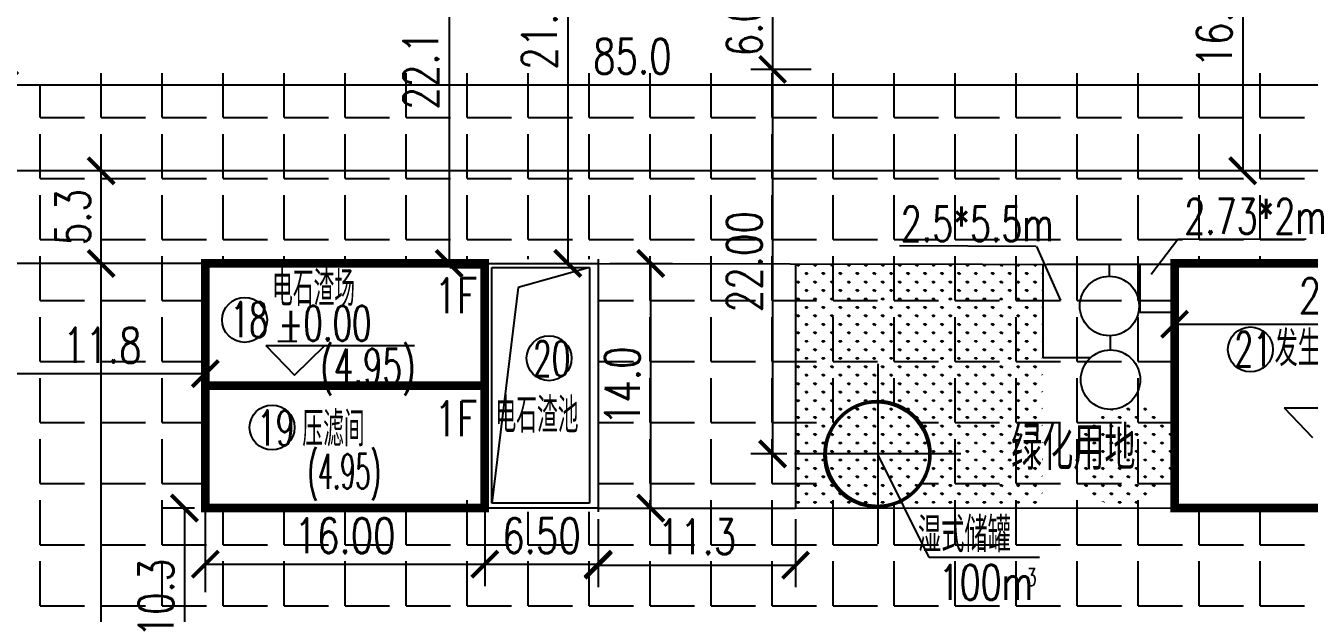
# Model space of a CAD drawing. Header units: millimetres. Extents: x 397874 to 6871063, y -8 to 5775840.
# Drawn here: x 429080.6 to 429154.1, y 2812785 to 2812818.6 of the extents above; entities that cross this region are included whole.
import ezdxf

# ---------------------------------------------------------------- set-up
doc = ezdxf.new("R2010")
doc.units = ezdxf.units.MM
doc.header["$LTSCALE"] = 1000
doc.linetypes.add('CENTER2', pattern=[28.575, 19.05, -3.175, 3.175, -3.175])
doc.linetypes.add('CONTINOUS', pattern=[0])
doc.layers.add('_TCH_MASK', color=7, linetype='Continuous')
doc.layers.add('GRASST', color=62, linetype='Continuous')
doc.styles.add('dxfs', font='txt.shx', dxfattribs={"width": 0.7, "bigfont": 'dxfs.shx'})
doc.styles.add('HZTXT', font='txt.shx', dxfattribs={"width": 0.75, "bigfont": 'hzdx.shx'})
doc.dimstyles.new('ISO-25', dxfattribs={"dimtxt": 2, "dimasz": 0.75, "dimexe": 1.25, "dimexo": 0.625, "dimtad": 1, "dimdec": 1, "dimdsep": 46, "dimtxsty": 'HZTXT', "dimblk": 'ARCHTICK', "dimcen": 2.5, "dimadec": 0, "dimazin": 0, "dimtfac": 1, "dimtdec": 1, "dimtmove": 0, "dimatfit": 3, "dimldrblk": 'ARCHTICK', "dimfxl": 1, "dimarcsym": 0})

# ---------------------------------------------------------------- blocks, each defined once
blk = doc.blocks.new('_ArchTick')
at = {"color": 0, "linetype": 'ByBlock', "const_width": 0.15}
blk.add_lwpolyline([(-0.5, -0.5), (0.5, 0.5)], dxfattribs=at)
blk = doc.blocks.new('*D679')
at = {"color": 0, "linetype": 'CONTINOUS', "lineweight": -2, "transparency": 16777216}
for p, q in [((429125.56, 2812822.102), (429122.105, 2812822.102)), ((429123.355, 2812822.102), (429123.355, 2812816.102)), ((429125.56, 2812816.102), (429122.105, 2812816.102))]:
    blk.add_line(p, q, dxfattribs=at)
at = {"layer": 'Defpoints', "color": 0, "linetype": 'CONTINOUS', "transparency": 16777216}
for p in [(429126.185, 2812822.102), (429123.355, 2812816.102), (429126.185, 2812816.102)]:
    blk.add_point(p, dxfattribs=at)
at = {"color": 0, "linetype": 'CONTINOUS', "lineweight": -2, "transparency": 16777216, "xscale": 1.5, "yscale": 1.5, "zscale": 1.5}
for p, rotation in [((429123.355, 2812822.102), 90), ((429123.355, 2812816.102), 270)]:
    blk.add_blockref('_ArchTick', p, dxfattribs=dict(at, rotation=rotation))
at = {"color": 0, "linetype": 'CONTINOUS', "transparency": 16777216, "insert": (429121.73, 2812819.102), "char_height": 2, "attachment_point": 5, "rotation": 90, "style": 'HZTXT'}
blk.add_mtext('6.00', dxfattribs=at)
blk = doc.blocks.new('_None')
blk = doc.blocks.new('*D702')
at = {"color": 0, "linetype": 'CONTINOUS', "lineweight": -2, "transparency": 16777216}
for p, q in [((429146.373, 2812804.31), (429146.373, 2812800.277)), ((429166.373, 2812804.397), (429166.373, 2812800.277)), ((429146.373, 2812801.527), (429166.373, 2812801.527))]:
    blk.add_line(p, q, dxfattribs=at)
at = {"layer": 'Defpoints', "color": 0, "linetype": 'CONTINOUS', "transparency": 16777216}
for p in [(429146.373, 2812804.935), (429166.373, 2812805.022), (429166.373, 2812801.527)]:
    blk.add_point(p, dxfattribs=at)
at = {"color": 0, "linetype": 'CONTINOUS', "lineweight": -2, "transparency": 16777216, "xscale": 1.5, "yscale": 1.5, "zscale": 1.5, "rotation": 180}
blk.add_blockref('_ArchTick', (429146.373, 2812801.527), dxfattribs=at)
at = {"color": 0, "linetype": 'CONTINOUS', "lineweight": -2, "transparency": 16777216, "xscale": 1.5, "yscale": 1.5, "zscale": 1.5}
blk.add_blockref('_ArchTick', (429166.373, 2812801.527), dxfattribs=at)
at = {"color": 0, "linetype": 'CONTINOUS', "transparency": 16777216, "insert": (429156.373, 2812803.152), "char_height": 2, "attachment_point": 5, "style": 'HZTXT'}
blk.add_mtext('20.00', dxfattribs=at)
blk = doc.blocks.new('*D688')
at = {"color": 0, "linetype": 'CONTINOUS', "lineweight": -2, "transparency": 16777216}
for p, q in [((429124.737, 2812816.102), (429122.105, 2812816.102)), ((429123.355, 2812816.102), (429123.355, 2812794.102)), ((429124.176, 2812794.102), (429122.105, 2812794.102))]:
    blk.add_line(p, q, dxfattribs=at)
at = {"layer": 'Defpoints', "color": 0, "linetype": 'CONTINOUS', "transparency": 16777216}
for p in [(429125.362, 2812816.102), (429123.355, 2812794.102), (429124.801, 2812794.102)]:
    blk.add_point(p, dxfattribs=at)
at = {"color": 0, "linetype": 'CONTINOUS', "lineweight": -2, "transparency": 16777216, "xscale": 1.5, "yscale": 1.5, "zscale": 1.5}
for p, rotation in [((429123.355, 2812816.102), 90), ((429123.355, 2812794.102), 270)]:
    blk.add_blockref('_ArchTick', p, dxfattribs=dict(at, rotation=rotation))
at = {"color": 0, "linetype": 'CONTINOUS', "transparency": 16777216, "insert": (429121.73, 2812805.102), "char_height": 2, "attachment_point": 5, "rotation": 90, "style": 'HZTXT'}
blk.add_mtext('22.00', dxfattribs=at)
blk = doc.blocks.new('*D693')
at = {"color": 0, "linetype": 'CONTINOUS', "lineweight": -2, "transparency": 16777216}
for p, q in [((429090.874, 2812789.317), (429090.874, 2812786.544)), ((429106.874, 2812789.317), (429106.874, 2812786.544)), ((429090.874, 2812787.794), (429106.874, 2812787.794))]:
    blk.add_line(p, q, dxfattribs=at)
at = {"layer": 'Defpoints', "color": 0, "linetype": 'CONTINOUS', "transparency": 16777216}
for p in [(429090.874, 2812789.942), (429106.874, 2812789.942), (429106.874, 2812787.794)]:
    blk.add_point(p, dxfattribs=at)
at = {"color": 0, "linetype": 'CONTINOUS', "lineweight": -2, "transparency": 16777216, "xscale": 1.5, "yscale": 1.5, "zscale": 1.5, "rotation": 180}
blk.add_blockref('_ArchTick', (429090.874, 2812787.794), dxfattribs=at)
at = {"color": 0, "linetype": 'CONTINOUS', "lineweight": -2, "transparency": 16777216, "xscale": 1.5, "yscale": 1.5, "zscale": 1.5}
blk.add_blockref('_ArchTick', (429106.874, 2812787.794), dxfattribs=at)
at = {"color": 0, "linetype": 'CONTINOUS', "transparency": 16777216, "insert": (429098.874, 2812789.419), "char_height": 2, "attachment_point": 5, "style": 'HZTXT'}
blk.add_mtext('16.00', dxfattribs=at)
blk = doc.blocks.new('*D694')
at = {"color": 0, "linetype": 'CONTINOUS', "lineweight": -2, "transparency": 16777216}
for p, q in [((429106.874, 2812789.942), (429106.874, 2812786.544)), ((429113.373, 2812790.053), (429113.373, 2812786.544)), ((429106.874, 2812787.794), (429113.373, 2812787.794))]:
    blk.add_line(p, q, dxfattribs=at)
at = {"layer": 'Defpoints', "color": 0, "linetype": 'CONTINOUS', "transparency": 16777216}
for p in [(429106.874, 2812790.567), (429113.373, 2812790.678), (429113.373, 2812787.794)]:
    blk.add_point(p, dxfattribs=at)
at = {"color": 0, "linetype": 'CONTINOUS', "lineweight": -2, "transparency": 16777216, "xscale": 1.5, "yscale": 1.5, "zscale": 1.5, "rotation": 180}
blk.add_blockref('_ArchTick', (429106.874, 2812787.794), dxfattribs=at)
at = {"color": 0, "linetype": 'CONTINOUS', "lineweight": -2, "transparency": 16777216, "xscale": 1.5, "yscale": 1.5, "zscale": 1.5}
blk.add_blockref('_ArchTick', (429113.373, 2812787.794), dxfattribs=at)
at = {"color": 0, "linetype": 'CONTINOUS', "transparency": 16777216, "insert": (429110.123, 2812789.419), "char_height": 2, "attachment_point": 5, "style": 'HZTXT'}
blk.add_mtext('6.50', dxfattribs=at)
blk = doc.blocks.new('*D825')
at = {"color": 0, "linetype": 'CONTINOUS', "lineweight": -2, "transparency": 16777216}
for p, q in [((429090.249, 2812810.302), (429083.664, 2812810.302)), ((429084.914, 2812805.002), (429084.914, 2812810.302)), ((429090.249, 2812805.002), (429083.664, 2812805.002))]:
    blk.add_line(p, q, dxfattribs=at)
at = {"layer": 'Defpoints', "color": 0, "linetype": 'CONTINOUS', "transparency": 16777216}
for p in [(429084.914, 2812810.302), (429090.874, 2812810.302), (429090.874, 2812805.002)]:
    blk.add_point(p, dxfattribs=at)
at = {"color": 0, "linetype": 'CONTINOUS', "lineweight": -2, "transparency": 16777216, "xscale": 1.5, "yscale": 1.5, "zscale": 1.5}
for p, rotation in [((429084.914, 2812810.302), 90), ((429084.914, 2812805.002), 270)]:
    blk.add_blockref('_ArchTick', p, dxfattribs=dict(at, rotation=rotation))
at = {"color": 0, "linetype": 'CONTINOUS', "transparency": 16777216, "insert": (429083.289, 2812807.652), "char_height": 2, "attachment_point": 5, "rotation": 90, "style": 'HZTXT'}
blk.add_mtext('5.3', dxfattribs=at)
blk = doc.blocks.new('*D828')
at = {"color": 0, "linetype": 'CONTINOUS', "lineweight": -2, "transparency": 16777216}
for p, q in [((429114.027, 2812805.002), (429117.625, 2812805.002)), ((429116.375, 2812791.002), (429116.375, 2812805.002)), ((429113.998, 2812791.002), (429117.625, 2812791.002))]:
    blk.add_line(p, q, dxfattribs=at)
at = {"layer": 'Defpoints', "color": 0, "linetype": 'CONTINOUS', "transparency": 16777216}
for p in [(429113.402, 2812805.002), (429116.375, 2812805.002), (429113.373, 2812791.002)]:
    blk.add_point(p, dxfattribs=at)
at = {"color": 0, "linetype": 'CONTINOUS', "lineweight": -2, "transparency": 16777216, "xscale": 1.5, "yscale": 1.5, "zscale": 1.5}
for p, rotation in [((429116.375, 2812805.002), 90), ((429116.375, 2812791.002), 270)]:
    blk.add_blockref('_ArchTick', p, dxfattribs=dict(at, rotation=rotation))
at = {"color": 0, "linetype": 'CONTINOUS', "transparency": 16777216, "insert": (429114.75, 2812798.002), "char_height": 2, "attachment_point": 5, "rotation": 90, "style": 'HZTXT'}
blk.add_mtext('14.0', dxfattribs=at)
blk = doc.blocks.new('*D833')
at = {"color": 0, "linetype": 'CONTINOUS', "lineweight": -2, "transparency": 16777216}
for p, q in [((429113.373, 2812790.377), (429113.373, 2812786.487)), ((429124.673, 2812790.377), (429124.673, 2812786.487)), ((429113.373, 2812787.737), (429124.673, 2812787.737))]:
    blk.add_line(p, q, dxfattribs=at)
at = {"layer": 'Defpoints', "color": 0, "linetype": 'CONTINOUS', "transparency": 16777216}
for p in [(429113.373, 2812791.002), (429124.673, 2812791.002), (429124.673, 2812787.737)]:
    blk.add_point(p, dxfattribs=at)
at = {"color": 0, "linetype": 'CONTINOUS', "lineweight": -2, "transparency": 16777216, "xscale": 1.5, "yscale": 1.5, "zscale": 1.5, "rotation": 180}
blk.add_blockref('_ArchTick', (429113.373, 2812787.737), dxfattribs=at)
at = {"color": 0, "linetype": 'CONTINOUS', "lineweight": -2, "transparency": 16777216, "xscale": 1.5, "yscale": 1.5, "zscale": 1.5}
blk.add_blockref('_ArchTick', (429124.673, 2812787.737), dxfattribs=at)
at = {"color": 0, "linetype": 'CONTINOUS', "transparency": 16777216, "insert": (429119.023, 2812789.362), "char_height": 2, "attachment_point": 5, "style": 'HZTXT'}
blk.add_mtext('11.3', dxfattribs=at)
blk = doc.blocks.new('*D896')
at = {"color": 0, "linetype": 'CONTINOUS', "lineweight": -2, "transparency": 16777216}
for p, q in [((429079.072, 2812799.889), (429079.072, 2812797.447)), ((429090.874, 2812799.253), (429090.874, 2812797.447)), ((429079.072, 2812798.697), (429090.874, 2812798.697))]:
    blk.add_line(p, q, dxfattribs=at)
at = {"layer": 'Defpoints', "color": 0, "linetype": 'CONTINOUS', "transparency": 16777216}
for p in [(429079.072, 2812800.514), (429090.874, 2812799.878), (429090.874, 2812798.697)]:
    blk.add_point(p, dxfattribs=at)
at = {"color": 0, "linetype": 'CONTINOUS', "lineweight": -2, "transparency": 16777216, "xscale": 1.5, "yscale": 1.5, "zscale": 1.5, "rotation": 180}
blk.add_blockref('_ArchTick', (429079.072, 2812798.697), dxfattribs=at)
at = {"color": 0, "linetype": 'CONTINOUS', "lineweight": -2, "transparency": 16777216, "xscale": 1.5, "yscale": 1.5, "zscale": 1.5}
blk.add_blockref('_ArchTick', (429090.874, 2812798.697), dxfattribs=at)
at = {"color": 0, "linetype": 'CONTINOUS', "transparency": 16777216, "insert": (429084.973, 2812800.322), "char_height": 2, "attachment_point": 5, "style": 'HZTXT'}
blk.add_mtext('11.8', dxfattribs=at)
blk = doc.blocks.new('*D939')
at = {"color": 0, "linetype": 'CONTINOUS', "lineweight": -2, "transparency": 16777216}
for p, q in [((429149.647, 2812826.628), (429149.022, 2812826.628)), ((429150.272, 2812826.628), (429150.272, 2812810.302)), ((429149.647, 2812810.302), (429149.022, 2812810.302))]:
    blk.add_line(p, q, dxfattribs=at)
at = {"layer": 'Defpoints', "color": 0, "linetype": 'CONTINOUS', "transparency": 16777216}
for p in [(429150.272, 2812826.628), (429150.272, 2812810.302), (429150.272, 2812810.302)]:
    blk.add_point(p, dxfattribs=at)
at = {"color": 0, "linetype": 'CONTINOUS', "lineweight": -2, "transparency": 16777216, "xscale": 1.5, "yscale": 1.5, "zscale": 1.5}
for p, rotation in [((429150.272, 2812826.628), 90), ((429150.272, 2812810.302), 270)]:
    blk.add_blockref('_ArchTick', p, dxfattribs=dict(at, rotation=rotation))
at = {"color": 0, "linetype": 'CONTINOUS', "transparency": 16777216, "insert": (429148.647, 2812818.465), "char_height": 2, "attachment_point": 5, "rotation": 90, "style": 'HZTXT'}
blk.add_mtext('16.3', dxfattribs=at)
blk = doc.blocks.new('*D971')
at = {"color": 0, "linetype": 'CONTINOUS', "lineweight": -2, "transparency": 16777216}
for p, q in [((429079.39, 2812815.695), (429079.39, 2812813.98)), ((429079.39, 2812815.23), (429164.607, 2812815.23)), ((429164.607, 2812815.844), (429164.607, 2812813.98))]:
    blk.add_line(p, q, dxfattribs=at)
at = {"layer": 'Defpoints', "color": 0, "linetype": 'CONTINOUS', "transparency": 16777216}
for p in [(429079.39, 2812816.32), (429164.607, 2812816.469), (429164.607, 2812815.23)]:
    blk.add_point(p, dxfattribs=at)
at = {"color": 0, "linetype": 'CONTINOUS', "lineweight": -2, "transparency": 16777216, "xscale": 1.5, "yscale": 1.5, "zscale": 1.5, "rotation": 180}
blk.add_blockref('_ArchTick', (429079.39, 2812815.23), dxfattribs=at)
at = {"color": 0, "linetype": 'CONTINOUS', "lineweight": -2, "transparency": 16777216, "xscale": 1.5, "yscale": 1.5, "zscale": 1.5}
blk.add_blockref('_ArchTick', (429164.607, 2812815.23), dxfattribs=at)
at = {"color": 0, "linetype": 'CONTINOUS', "transparency": 16777216, "insert": (429115.326, 2812816.855), "char_height": 2, "attachment_point": 5, "style": 'HZTXT'}
blk.add_mtext('85.0', dxfattribs=at)
blk = doc.blocks.new('*D978')
at = {"color": 0, "linetype": 'CONTINOUS', "lineweight": -2, "transparency": 16777216}
for p, q in [((429090.253, 2812805.002), (429083.664, 2812805.002)), ((429084.914, 2812759.302), (429084.914, 2812805.002)), ((429090.253, 2812759.302), (429083.664, 2812759.302))]:
    blk.add_line(p, q, dxfattribs=at)
at = {"layer": 'Defpoints', "color": 0, "linetype": 'CONTINOUS', "transparency": 16777216}
for p in [(429084.914, 2812805.002), (429090.878, 2812805.002), (429090.878, 2812759.302)]:
    blk.add_point(p, dxfattribs=at)
at = {"color": 0, "linetype": 'CONTINOUS', "lineweight": -2, "transparency": 16777216, "xscale": 1.5, "yscale": 1.5, "zscale": 1.5}
for p, rotation in [((429084.914, 2812805.002), 90), ((429084.914, 2812759.302), 270)]:
    blk.add_blockref('_ArchTick', p, dxfattribs=dict(at, rotation=rotation))
at = {"color": 0, "linetype": 'CONTINOUS', "transparency": 16777216, "insert": (429083.289, 2812782.152), "char_height": 2, "attachment_point": 5, "rotation": 90, "style": 'HZTXT'}
blk.add_mtext('45.7', dxfattribs=at)
blk = doc.blocks.new('*D987')
at = {"color": 0, "linetype": 'CONTINOUS', "lineweight": -2, "transparency": 16777216}
for p, q in [((429090.249, 2812791.002), (429088.426, 2812791.002)), ((429089.676, 2812791.002), (429089.676, 2812780.707)), ((429090.248, 2812780.707), (429088.426, 2812780.707))]:
    blk.add_line(p, q, dxfattribs=at)
at = {"layer": 'Defpoints', "color": 0, "linetype": 'CONTINOUS', "transparency": 16777216}
for p in [(429090.874, 2812791.002), (429089.676, 2812780.707), (429090.873, 2812780.707)]:
    blk.add_point(p, dxfattribs=at)
at = {"color": 0, "linetype": 'CONTINOUS', "lineweight": -2, "transparency": 16777216, "xscale": 1.5, "yscale": 1.5, "zscale": 1.5}
for p, rotation in [((429089.676, 2812791.002), 90), ((429089.676, 2812780.707), 270)]:
    blk.add_blockref('_ArchTick', p, dxfattribs=dict(at, rotation=rotation))
at = {"color": 0, "linetype": 'CONTINOUS', "transparency": 16777216, "insert": (429088.051, 2812785.855), "char_height": 2, "attachment_point": 5, "rotation": 90, "style": 'HZTXT'}
blk.add_mtext('10.3', dxfattribs=at)
blk = doc.blocks.new('*D988')
at = {"color": 0, "linetype": 'CONTINOUS', "lineweight": -2, "transparency": 16777216}
for p, q in [((429104.214, 2812827.113), (429103.589, 2812827.113)), ((429104.839, 2812827.113), (429104.839, 2812805.002)), ((429104.214, 2812805.002), (429103.589, 2812805.002))]:
    blk.add_line(p, q, dxfattribs=at)
at = {"layer": 'Defpoints', "color": 0, "linetype": 'CONTINOUS', "transparency": 16777216}
for p in [(429104.839, 2812827.113), (429104.839, 2812805.002), (429104.839, 2812805.002)]:
    blk.add_point(p, dxfattribs=at)
at = {"color": 0, "linetype": 'CONTINOUS', "lineweight": -2, "transparency": 16777216, "xscale": 1.5, "yscale": 1.5, "zscale": 1.5}
for p, rotation in [((429104.839, 2812827.113), 90), ((429104.839, 2812805.002), 270)]:
    blk.add_blockref('_ArchTick', p, dxfattribs=dict(at, rotation=rotation))
at = {"color": 0, "linetype": 'CONTINOUS', "transparency": 16777216, "insert": (429103.214, 2812816.057), "char_height": 2, "attachment_point": 5, "rotation": 90, "style": 'HZTXT'}
blk.add_mtext('22.1', dxfattribs=at)
blk = doc.blocks.new('*D989')
at = {"color": 0, "linetype": 'CONTINOUS', "lineweight": -2, "transparency": 16777216}
for p, q in [((429111.001, 2812826.622), (429110.376, 2812826.622)), ((429111.626, 2812826.622), (429111.626, 2812805.002)), ((429112.251, 2812805.002), (429112.876, 2812805.002))]:
    blk.add_line(p, q, dxfattribs=at)
at = {"layer": 'Defpoints', "color": 0, "linetype": 'CONTINOUS', "transparency": 16777216}
for p in [(429111.626, 2812826.622), (429111.626, 2812805.002), (429111.626, 2812805.002)]:
    blk.add_point(p, dxfattribs=at)
at = {"color": 0, "linetype": 'CONTINOUS', "lineweight": -2, "transparency": 16777216, "xscale": 1.5, "yscale": 1.5, "zscale": 1.5}
for p, rotation in [((429111.626, 2812826.622), 90), ((429111.626, 2812805.002), 270)]:
    blk.add_blockref('_ArchTick', p, dxfattribs=dict(at, rotation=rotation))
at = {"color": 0, "linetype": 'CONTINOUS', "transparency": 16777216, "insert": (429110.001, 2812818.336), "char_height": 2, "attachment_point": 5, "rotation": 90, "style": 'HZTXT'}
blk.add_mtext('21.6', dxfattribs=at)

msp = doc.modelspace()

# ---------------------------------------------------------------- hatches: boundary and pattern name
at = {"linetype": 'CONTINOUS'}
h = msp.add_hatch(dxfattribs=at)
h.set_pattern_fill('GRASS', color=3, scale=0.054, style=0)
h.set_pattern_definition([(90, (428986.6436, 2812723.6871), (-0.969867, 0.969867), [0.257175, -1.682559]), (45, (428986.6436, 2812723.6871), (-0.9698677, 0.9698677), [0.257175, -1.114425]), (135, (428986.6436, 2812723.6871), (-0.9698677, -0.9698677), [0.257175, -1.114425])])
edge = h.paths.add_edge_path()
edge.add_line((428996.534, 2812984.894), (429007.751, 2812986.572))
edge.add_arc((428245.5, 2812967.568), 762.487, 0.233679, 1.428202, ccw=False)
edge.add_line((429007.981, 2812970.678), (429010.393, 2812757.703))
edge.add_arc((429028.392, 2812757.891), 18, 180.59848, 268.15967)
edge.add_line((429027.814, 2812739.9), (429168.81, 2812735.37))
edge.add_arc((429182.64, 2812620.562), 115.638, 87.64632, 96.86841, ccw=False)
edge.add_line((429187.389, 2812736.102), (429187.391, 2812858.041))
edge.add_arc((425829.037, 2812780.795), 3359.242, 1.317645, 1.469012)
edge.add_line((429187.175, 2812866.913), (429187.032, 2812877.852))
edge.add_line((429187.032, 2812877.852), (429191.391, 2812878.102))
edge.add_line((429191.391, 2812878.102), (429191.395, 2812730.731))
edge.add_line((429191.395, 2812730.731), (429255.258, 2812727.933))
edge.add_line((429255.258, 2812727.933), (429255.258, 2812723.687))
edge.add_line((429255.258, 2812723.687), (429168.385, 2812728.376))
edge.add_line((429168.385, 2812728.376), (429129.36, 2812730.11))
edge.add_line((429129.36, 2812730.11), (429091.518, 2812731.731))
edge.add_line((429091.518, 2812731.731), (429068.655, 2812732.74))
edge.add_line((429068.655, 2812732.74), (428995.964, 2812736.193))
edge.add_arc((428996.365, 2812744.639), 8.455, 181.28443, 267.28067, ccw=False)
edge.add_line((428987.912, 2812744.449), (428988.493, 2812805.44))
edge.add_line((428988.493, 2812805.44), (428987.758, 2812883.63))
edge.add_line((428987.758, 2812883.63), (428987.248, 2812934.771))
edge.add_line((428987.248, 2812934.771), (428986.762, 2812983.747))
edge.add_line((428986.762, 2812983.747), (428996.534, 2812984.894))
at = {"layer": 'GRASST'}
h = msp.add_hatch(dxfattribs=at)
h.set_pattern_fill('GRASS', color=256, scale=0.685569, angle=-100.51202, style=0)
h.set_pattern_definition([(349.48798, (428814.32374, 2812641.67873), (0.56507695, 0.3881921), [0.1285442, -0.840997]), (304.48798, (428814.32374, 2812641.6787), (0.565077, 0.3881921), [0.1285442, -0.557025]), (34.48798, (428814.32374, 2812641.6787), (-0.3881921, 0.565077), [0.1285442, -0.557025])])
edge = h.paths.add_edge_path()
edge.add_line((429015.293, 2812841.754), (429015.284, 2812842.798))
edge.add_line((429024.031, 2812843.519), (429037.386, 2812841.754))
edge.add_line((429037.386, 2812841.754), (429024.031, 2812843.519))
edge.add_line((429024.031, 2812843.519), (429015.261, 2812845.292))
edge = h.paths.add_edge_path(flags=16)
edge.add_arc((429026.34, 2595507.449), 217334.306, 89.99708791, 90.00291209, ccw=False)
edge.add_arc((429026.34, 2812812.722), 31.063, 69.16969, 110.83031)
h = msp.add_hatch(dxfattribs=at)
h.set_pattern_fill('GRASS', color=256, scale=0.685569, angle=0.0002, style=0)
h.set_pattern_definition([(90.0002, (429392.8965, 2812634.6976), (-0.4847723, 0.4847689), [0.1285442, -0.840997]), (45.0002, (429392.8965, 2812634.6976), (-0.4847723, 0.4847689), [0.1285442, -0.557025]), (135.0002, (429392.8965, 2812634.6976), (-0.4847689, -0.4847723), [0.1285442, -0.557025])])
h.paths.add_polyline_path([(429124.673, 2812791.002), (429138.798, 2812790.987), (429138.828, 2812804.95), (429124.673, 2812805.002)])
edge = h.paths.add_edge_path()
edge.add_arc((429144.359, 2812794.955), 2.084, -14.87003, 118.8267, ccw=False)
edge.add_arc((429143.557, 2812793.93), 2.858, -265.91405, 9.87072, ccw=False)

# ---------------------------------------------------------------- linework, layer by layer
at = {"color": 252, "linetype": 'CONTINOUS'}
for p, q in [((429084.914, 2812813.357), (429084.914, 2812815.897)), ((429088.406, 2812813.357), (429088.406, 2812815.897)), ((429091.899, 2812813.357), (429091.899, 2812815.897)), ((429095.391, 2812813.357), (429095.391, 2812815.897)), ((429098.884, 2812813.357), (429098.884, 2812815.897)), ((429102.376, 2812813.357), (429102.376, 2812815.897)), ((429105.869, 2812813.357), (429105.869, 2812815.897)), ((429109.361, 2812813.357), (429109.361, 2812815.897)), ((429112.854, 2812813.357), (429112.854, 2812815.897)), ((429116.346, 2812813.357), (429116.346, 2812815.897)), ((429119.839, 2812813.357), (429119.839, 2812815.897)), ((429123.331, 2812813.357), (429123.331, 2812815.897)), ((429126.824, 2812813.357), (429126.824, 2812815.897)), ((429130.316, 2812813.357), (429130.316, 2812815.897)), ((429133.809, 2812813.357), (429133.809, 2812815.897)), ((429137.301, 2812813.357), (429137.301, 2812815.897)), ((429140.794, 2812813.357), (429140.794, 2812815.897)), ((429144.286, 2812813.357), (429144.286, 2812815.897)), ((429147.779, 2812813.357), (429147.779, 2812815.897)), ((429151.271, 2812813.357), (429151.271, 2812815.897)), ((429081.421, 2812813.357), (429081.421, 2812815.21)), ((429081.421, 2812813.357), (429083.961, 2812813.357)), ((429084.914, 2812813.357), (429087.454, 2812813.357)), ((429088.406, 2812813.357), (429090.946, 2812813.357)), ((429091.899, 2812813.357), (429094.439, 2812813.357)), ((429095.391, 2812813.357), (429097.931, 2812813.357)), ((429098.884, 2812813.357), (429101.424, 2812813.357)), ((429102.376, 2812813.357), (429104.916, 2812813.357)), ((429105.869, 2812813.357), (429108.409, 2812813.357)), ((429109.361, 2812813.357), (429111.901, 2812813.357)), ((429112.854, 2812813.357), (429115.394, 2812813.357)), ((429116.346, 2812813.357), (429118.886, 2812813.357)), ((429119.839, 2812813.357), (429122.379, 2812813.357)), ((429123.331, 2812813.357), (429125.871, 2812813.357)), ((429126.824, 2812813.357), (429129.364, 2812813.357)), ((429130.316, 2812813.357), (429132.856, 2812813.357)), ((429133.809, 2812813.357), (429136.349, 2812813.357)), ((429137.301, 2812813.357), (429139.841, 2812813.357)), ((429140.794, 2812813.357), (429143.334, 2812813.357)), ((429144.286, 2812813.357), (429146.826, 2812813.357)), ((429147.779, 2812813.357), (429150.319, 2812813.357)), ((429151.271, 2812813.357), (429153.811, 2812813.357)), ((429081.421, 2812809.865), (429081.421, 2812812.405)), ((429084.914, 2812809.865), (429084.914, 2812812.405)), ((429088.406, 2812809.865), (429088.406, 2812812.405)), ((429091.899, 2812809.865), (429091.899, 2812812.405)), ((429095.391, 2812809.865), (429095.391, 2812812.405)), ((429098.884, 2812809.865), (429098.884, 2812812.405)), ((429102.376, 2812809.865), (429102.376, 2812812.405)), ((429105.869, 2812809.865), (429105.869, 2812812.405)), ((429109.361, 2812809.865), (429109.361, 2812812.405)), ((429112.854, 2812809.865), (429112.854, 2812812.405)), ((429116.346, 2812809.865), (429116.346, 2812812.405)), ((429119.839, 2812809.865), (429119.839, 2812812.405)), ((429123.331, 2812809.865), (429123.331, 2812812.405)), ((429126.824, 2812809.865), (429126.824, 2812812.405)), ((429130.316, 2812809.865), (429130.316, 2812812.405)), ((429133.809, 2812809.865), (429133.809, 2812812.405)), ((429137.301, 2812809.865), (429137.301, 2812812.405)), ((429140.794, 2812809.865), (429140.794, 2812812.405)), ((429144.286, 2812809.865), (429144.286, 2812812.405)), ((429147.779, 2812809.865), (429147.779, 2812812.405)), ((429151.271, 2812809.865), (429151.271, 2812812.405)), ((429081.421, 2812809.865), (429083.961, 2812809.865)), ((429084.914, 2812809.865), (429087.454, 2812809.865)), ((429088.406, 2812809.865), (429090.946, 2812809.865)), ((429091.899, 2812809.865), (429094.439, 2812809.865)), ((429095.391, 2812809.865), (429097.931, 2812809.865)), ((429098.884, 2812809.865), (429101.424, 2812809.865)), ((429102.376, 2812809.865), (429104.916, 2812809.865)), ((429105.869, 2812809.865), (429108.409, 2812809.865)), ((429109.361, 2812809.865), (429111.901, 2812809.865)), ((429112.854, 2812809.865), (429115.394, 2812809.865)), ((429116.346, 2812809.865), (429118.886, 2812809.865)), ((429119.839, 2812809.865), (429122.379, 2812809.865)), ((429123.331, 2812809.865), (429125.871, 2812809.865)), ((429126.824, 2812809.865), (429129.364, 2812809.865)), ((429130.316, 2812809.865), (429132.856, 2812809.865)), ((429133.809, 2812809.865), (429136.349, 2812809.865)), ((429137.301, 2812809.865), (429139.841, 2812809.865)), ((429140.794, 2812809.865), (429143.334, 2812809.865)), ((429144.286, 2812809.865), (429146.826, 2812809.865)), ((429147.779, 2812809.865), (429150.319, 2812809.865)), ((429151.271, 2812809.865), (429153.811, 2812809.865)), ((429081.421, 2812806.372), (429081.421, 2812808.912)), ((429084.914, 2812806.372), (429084.914, 2812808.912)), ((429088.406, 2812806.372), (429088.406, 2812808.912)), ((429091.899, 2812806.372), (429091.899, 2812808.912)), ((429095.391, 2812806.372), (429095.391, 2812808.912)), ((429098.884, 2812806.372), (429098.884, 2812808.912)), ((429102.376, 2812806.372), (429102.376, 2812808.912)), ((429105.869, 2812806.372), (429105.869, 2812808.912)), ((429109.361, 2812806.372), (429109.361, 2812808.912)), ((429112.854, 2812806.372), (429112.854, 2812808.912)), ((429116.346, 2812806.372), (429116.346, 2812808.912)), ((429119.839, 2812806.372), (429119.839, 2812808.912)), ((429123.331, 2812806.372), (429123.331, 2812808.912)), ((429126.824, 2812806.372), (429126.824, 2812808.912)), ((429130.316, 2812806.372), (429130.316, 2812808.912)), ((429133.809, 2812806.372), (429133.809, 2812808.912)), ((429137.301, 2812806.372), (429137.301, 2812808.912)), ((429140.794, 2812806.372), (429140.794, 2812808.912)), ((429144.286, 2812806.372), (429144.286, 2812808.912)), ((429147.779, 2812806.372), (429147.779, 2812808.912)), ((429151.271, 2812806.372), (429151.271, 2812808.912)), ((429081.421, 2812806.372), (429083.961, 2812806.372)), ((429084.914, 2812806.372), (429087.454, 2812806.372)), ((429088.406, 2812806.372), (429090.946, 2812806.372)), ((429091.899, 2812806.372), (429094.439, 2812806.372)), ((429095.391, 2812806.372), (429097.931, 2812806.372)), ((429098.884, 2812806.372), (429101.424, 2812806.372)), ((429102.376, 2812806.372), (429104.916, 2812806.372)), ((429105.869, 2812806.372), (429108.409, 2812806.372)), ((429109.361, 2812806.372), (429111.901, 2812806.372)), ((429112.854, 2812806.372), (429115.394, 2812806.372)), ((429116.346, 2812806.372), (429118.886, 2812806.372)), ((429119.839, 2812806.372), (429122.379, 2812806.372)), ((429123.331, 2812806.372), (429125.871, 2812806.372)), ((429126.824, 2812806.372), (429129.364, 2812806.372)), ((429130.316, 2812806.372), (429132.856, 2812806.372)), ((429133.809, 2812806.372), (429136.349, 2812806.372)), ((429137.301, 2812806.372), (429139.841, 2812806.372)), ((429140.794, 2812806.372), (429143.334, 2812806.372)), ((429144.286, 2812806.372), (429146.826, 2812806.372)), ((429147.779, 2812806.372), (429150.319, 2812806.372)), ((429151.271, 2812806.372), (429153.811, 2812806.372)), ((429081.421, 2812802.88), (429081.421, 2812805.42)), ((429084.914, 2812802.88), (429084.914, 2812805.42)), ((429088.406, 2812802.88), (429088.406, 2812805.42)), ((429091.899, 2812805.003), (429091.899, 2812805.42)), ((429095.391, 2812805.003), (429095.391, 2812805.42)), ((429098.884, 2812805.003), (429098.884, 2812805.42)), ((429102.376, 2812805.003), (429102.376, 2812805.42)), ((429105.869, 2812805.252), (429105.869, 2812805.42)), ((429105.869, 2812804.778), (429105.869, 2812805.003)), ((429109.361, 2812805.252), (429109.361, 2812805.42)), ((429112.854, 2812805.252), (429112.854, 2812805.42)), ((429116.346, 2812802.88), (429116.346, 2812805.42)), ((429119.839, 2812802.88), (429119.839, 2812805.42)), ((429123.331, 2812802.88), (429123.331, 2812805.42)), ((429126.824, 2812802.88), (429126.824, 2812805.42)), ((429130.316, 2812802.88), (429130.316, 2812805.42)), ((429133.809, 2812802.88), (429133.809, 2812805.42)), ((429137.301, 2812802.88), (429137.301, 2812805.42)), ((429140.794, 2812802.88), (429140.794, 2812805.42)), ((429144.286, 2812802.88), (429144.286, 2812805.42)), ((429147.779, 2812804.935), (429147.779, 2812805.42)), ((429151.271, 2812804.935), (429151.271, 2812805.42)), ((429081.421, 2812802.88), (429083.961, 2812802.88)), ((429084.914, 2812802.88), (429087.454, 2812802.88)), ((429088.406, 2812802.88), (429090.889, 2812802.88)), ((429113.407, 2812802.88), (429115.394, 2812802.88)), ((429116.346, 2812802.88), (429118.886, 2812802.88)), ((429119.839, 2812802.88), (429122.379, 2812802.88)), ((429123.331, 2812802.88), (429125.871, 2812802.88)), ((429126.824, 2812802.88), (429129.364, 2812802.88)), ((429130.316, 2812802.88), (429132.856, 2812802.88)), ((429133.809, 2812802.88), (429136.349, 2812802.88)), ((429137.301, 2812802.88), (429139.841, 2812802.88)), ((429140.794, 2812802.88), (429143.334, 2812802.88)), ((429144.286, 2812802.88), (429146.407, 2812802.88)), ((429081.421, 2812799.387), (429081.421, 2812801.927)), ((429084.914, 2812799.387), (429084.914, 2812801.927)), ((429088.406, 2812799.387), (429088.406, 2812801.927)), ((429116.346, 2812799.387), (429116.346, 2812801.927)), ((429119.839, 2812799.387), (429119.839, 2812801.927)), ((429123.331, 2812799.387), (429123.331, 2812801.927)), ((429126.824, 2812799.387), (429126.824, 2812801.927)), ((429130.316, 2812799.387), (429130.316, 2812801.927)), ((429133.809, 2812799.387), (429133.809, 2812801.927)), ((429137.301, 2812799.387), (429137.301, 2812801.927)), ((429140.794, 2812799.387), (429140.794, 2812801.927)), ((429144.286, 2812799.387), (429144.286, 2812801.927)), ((429081.421, 2812799.387), (429083.961, 2812799.387)), ((429084.914, 2812799.387), (429087.454, 2812799.387)), ((429088.406, 2812799.387), (429090.889, 2812799.387)), ((429113.407, 2812799.387), (429115.394, 2812799.387)), ((429116.346, 2812799.387), (429118.886, 2812799.387)), ((429119.839, 2812799.387), (429122.379, 2812799.387)), ((429123.331, 2812799.387), (429125.871, 2812799.387)), ((429126.824, 2812799.387), (429129.364, 2812799.387)), ((429130.316, 2812799.387), (429132.856, 2812799.387)), ((429133.809, 2812799.387), (429136.349, 2812799.387)), ((429137.301, 2812799.387), (429139.841, 2812799.387)), ((429140.794, 2812799.387), (429143.334, 2812799.387)), ((429144.286, 2812799.387), (429146.407, 2812799.387)), ((429081.421, 2812795.895), (429081.421, 2812798.435)), ((429084.914, 2812795.895), (429084.914, 2812798.435)), ((429088.406, 2812795.895), (429088.406, 2812798.435)), ((429116.346, 2812795.895), (429116.346, 2812798.435)), ((429119.839, 2812795.895), (429119.839, 2812798.435)), ((429123.331, 2812795.895), (429123.331, 2812798.435)), ((429126.824, 2812795.895), (429126.824, 2812798.435)), ((429130.316, 2812796.902), (429130.316, 2812798.435)), ((429133.809, 2812795.895), (429133.809, 2812798.435)), ((429137.301, 2812795.895), (429137.301, 2812798.435)), ((429140.794, 2812795.895), (429140.794, 2812798.435)), ((429144.286, 2812795.895), (429144.286, 2812798.435)), ((429081.421, 2812795.895), (429083.961, 2812795.895)), ((429084.914, 2812795.895), (429087.454, 2812795.895)), ((429088.406, 2812795.895), (429090.889, 2812795.895)), ((429113.407, 2812795.895), (429115.394, 2812795.895)), ((429116.346, 2812795.895), (429118.886, 2812795.895)), ((429119.839, 2812795.895), (429122.379, 2812795.895)), ((429123.331, 2812795.895), (429125.871, 2812795.895)), ((429126.824, 2812795.895), (429127.047, 2812795.895)), ((429131.767, 2812795.895), (429132.856, 2812795.895)), ((429133.809, 2812795.895), (429136.349, 2812795.895)), ((429137.301, 2812795.895), (429139.841, 2812795.895)), ((429140.794, 2812795.895), (429143.334, 2812795.895)), ((429144.286, 2812795.895), (429146.407, 2812795.895)), ((429081.421, 2812792.402), (429081.421, 2812794.942)), ((429084.914, 2812792.402), (429084.914, 2812794.942)), ((429088.406, 2812792.402), (429088.406, 2812794.942)), ((429116.346, 2812792.402), (429116.346, 2812794.942)), ((429119.839, 2812792.402), (429119.839, 2812794.942)), ((429123.331, 2812792.402), (429123.331, 2812794.942)), ((429133.809, 2812792.402), (429133.809, 2812794.942)), ((429137.301, 2812792.402), (429137.301, 2812794.942)), ((429140.794, 2812792.402), (429140.794, 2812794.942)), ((429144.286, 2812792.402), (429144.286, 2812794.942)), ((429081.421, 2812792.402), (429083.961, 2812792.402)), ((429084.914, 2812792.402), (429087.454, 2812792.402)), ((429088.406, 2812792.402), (429090.889, 2812792.402)), ((429113.407, 2812792.402), (429115.394, 2812792.402)), ((429116.346, 2812792.402), (429118.886, 2812792.402)), ((429119.839, 2812792.402), (429122.379, 2812792.402)), ((429123.331, 2812792.402), (429125.871, 2812792.402)), ((429126.824, 2812792.402), (429126.824, 2812792.518)), ((429126.824, 2812792.402), (429126.896, 2812792.402)), ((429131.918, 2812792.402), (429132.856, 2812792.402)), ((429133.809, 2812792.402), (429136.349, 2812792.402)), ((429137.301, 2812792.402), (429139.841, 2812792.402)), ((429140.794, 2812792.402), (429143.334, 2812792.402)), ((429144.286, 2812792.402), (429146.407, 2812792.402)), ((429081.421, 2812788.91), (429081.421, 2812791.45)), ((429084.914, 2812788.91), (429084.914, 2812791.45)), ((429088.406, 2812788.91), (429088.406, 2812791.45)), ((429091.899, 2812788.91), (429091.899, 2812791.035)), ((429095.391, 2812788.91), (429095.391, 2812791.035)), ((429098.884, 2812788.91), (429098.884, 2812791.035)), ((429102.376, 2812788.91), (429102.376, 2812791.035)), ((429105.869, 2812791.035), (429105.869, 2812791.45)), ((429116.346, 2812788.91), (429116.346, 2812791.45)), ((429119.839, 2812788.91), (429119.839, 2812791.45)), ((429123.331, 2812788.91), (429123.331, 2812791.45)), ((429126.824, 2812788.91), (429126.824, 2812791.45)), ((429130.316, 2812788.91), (429130.316, 2812791.185)), ((429133.809, 2812788.91), (429133.809, 2812791.45)), ((429137.301, 2812788.91), (429137.301, 2812791.45)), ((429140.794, 2812788.91), (429140.794, 2812791.45)), ((429144.286, 2812788.91), (429144.286, 2812791.45)), ((429147.779, 2812788.91), (429147.779, 2812791.035)), ((429151.271, 2812788.91), (429151.271, 2812791.035)), ((429105.869, 2812788.91), (429105.869, 2812790.787)), ((429109.361, 2812788.91), (429109.361, 2812790.787)), ((429112.854, 2812788.91), (429112.854, 2812790.787)), ((429081.421, 2812788.91), (429083.961, 2812788.91)), ((429084.914, 2812788.91), (429087.454, 2812788.91)), ((429088.406, 2812788.91), (429090.946, 2812788.91)), ((429091.899, 2812788.91), (429094.439, 2812788.91)), ((429095.391, 2812788.91), (429097.931, 2812788.91)), ((429098.884, 2812788.91), (429101.424, 2812788.91)), ((429102.376, 2812788.91), (429104.916, 2812788.91)), ((429105.869, 2812788.91), (429108.409, 2812788.91)), ((429109.361, 2812788.91), (429111.901, 2812788.91)), ((429112.854, 2812788.91), (429115.394, 2812788.91)), ((429116.346, 2812788.91), (429118.886, 2812788.91)), ((429119.839, 2812788.91), (429122.379, 2812788.91)), ((429123.331, 2812788.91), (429125.871, 2812788.91)), ((429126.824, 2812788.91), (429129.364, 2812788.91)), ((429130.316, 2812788.91), (429132.856, 2812788.91)), ((429133.809, 2812788.91), (429136.349, 2812788.91)), ((429137.301, 2812788.91), (429139.841, 2812788.91)), ((429140.794, 2812788.91), (429143.334, 2812788.91)), ((429144.286, 2812788.91), (429146.826, 2812788.91)), ((429147.779, 2812788.91), (429150.319, 2812788.91)), ((429151.271, 2812788.91), (429153.811, 2812788.91)), ((429081.421, 2812785.417), (429081.421, 2812787.957)), ((429084.914, 2812785.417), (429084.914, 2812787.957)), ((429088.406, 2812785.417), (429088.406, 2812787.957)), ((429091.899, 2812785.417), (429091.899, 2812787.957)), ((429095.391, 2812785.417), (429095.391, 2812787.957)), ((429098.884, 2812785.417), (429098.884, 2812787.957)), ((429102.376, 2812785.417), (429102.376, 2812787.957)), ((429105.869, 2812785.417), (429105.869, 2812787.957)), ((429109.361, 2812785.417), (429109.361, 2812787.957)), ((429112.854, 2812785.417), (429112.854, 2812787.957)), ((429116.346, 2812785.417), (429116.346, 2812787.957)), ((429119.839, 2812785.417), (429119.839, 2812787.957)), ((429123.331, 2812785.417), (429123.331, 2812787.957)), ((429126.824, 2812785.417), (429126.824, 2812787.957)), ((429130.316, 2812785.417), (429130.316, 2812787.957)), ((429133.809, 2812785.417), (429133.809, 2812787.957)), ((429137.301, 2812785.417), (429137.301, 2812787.957)), ((429140.794, 2812785.417), (429140.794, 2812787.957)), ((429144.286, 2812785.417), (429144.286, 2812787.957)), ((429147.779, 2812785.417), (429147.779, 2812787.957)), ((429151.271, 2812785.417), (429151.271, 2812787.957)), ((429081.421, 2812785.417), (429083.961, 2812785.417)), ((429084.914, 2812785.417), (429087.454, 2812785.417)), ((429088.406, 2812785.417), (429090.946, 2812785.417)), ((429091.899, 2812785.417), (429094.439, 2812785.417)), ((429095.391, 2812785.417), (429097.931, 2812785.417)), ((429098.884, 2812785.417), (429101.424, 2812785.417)), ((429102.376, 2812785.417), (429104.916, 2812785.417)), ((429105.869, 2812785.417), (429108.409, 2812785.417)), ((429109.361, 2812785.417), (429111.901, 2812785.417)), ((429112.854, 2812785.417), (429115.394, 2812785.417)), ((429116.346, 2812785.417), (429118.886, 2812785.417)), ((429119.839, 2812785.417), (429122.379, 2812785.417)), ((429123.331, 2812785.417), (429125.871, 2812785.417)), ((429126.824, 2812785.417), (429129.364, 2812785.417)), ((429130.316, 2812785.417), (429132.856, 2812785.417)), ((429133.809, 2812785.417), (429136.349, 2812785.417)), ((429137.301, 2812785.417), (429139.841, 2812785.417)), ((429140.794, 2812785.417), (429143.334, 2812785.417)), ((429144.286, 2812785.417), (429146.826, 2812785.417)), ((429147.779, 2812785.417), (429150.319, 2812785.417)), ((429151.271, 2812785.417), (429153.811, 2812785.417))]:
    msp.add_line(p, q, dxfattribs=at)
at = {"color": 3, "linetype": 'CONTINOUS'}
for p, q in [((429090.874, 2812810.302), (429079.072, 2812810.302)), ((429168.734, 2812810.302), (429079.072, 2812810.302)), ((429146.563, 2812806.372), (429145.04, 2812804.377)), ((429153.896, 2812806.397), (429146.565, 2812806.372)), ((429138.442, 2812805.975), (429130.623, 2812806.001)), ((429138.46, 2812805.975), (429139.841, 2812802.88)), ((429090.874, 2812805.002), (429079.072, 2812805.002)), ((429104.872, 2812805.002), (429113.373, 2812805.002)), ((429113.373, 2812805.252), (429113.373, 2812790.787)), ((429113.373, 2812805.002), (429146.373, 2812804.935)), ((429124.673, 2812805.002), (429124.673, 2812791.002)), ((429138.828, 2812804.95), (429138.828, 2812799.623)), ((429146.373, 2812804.935), (429139.073, 2812804.95)), ((429142.642, 2812804.267), (429142.642, 2812804.942)), ((429146.373, 2812804.935), (429144.373, 2812804.937)), ((429144.373, 2812804.937), (429144.373, 2812802.207)), ((429146.373, 2812804.935), (429146.373, 2812804.935)), ((429104.873, 2812804.778), (429106.873, 2812804.778)), ((429107.273, 2812804.778), (429112.873, 2812804.778)), ((429107.273, 2812791.287), (429107.273, 2812804.778)), ((429112.873, 2812804.769), (429108.785, 2812803.623)), ((429112.873, 2812804.778), (429112.873, 2812791.287)), ((429108.785, 2812803.623), (429107.273, 2812791.287)), ((429144.373, 2812802.207), (429146.373, 2812802.207)), ((429142.702, 2812800.051), (429142.702, 2812800.867)), ((429094.337, 2812800.315), (429102.845, 2812800.315)), ((429094.337, 2812800.315), (429095.976, 2812798.614)), ((429095.976, 2812798.614), (429097.72, 2812800.315)), ((429138.828, 2812799.623), (429141.574, 2812799.623)), ((429139.073, 2812799.623), (429141.12, 2812799.623)), ((429152.638, 2812796.745), (429161.242, 2812796.745)), ((429152.638, 2812796.745), (429154.277, 2812795.044)), ((429132.329, 2812788.18), (429129.407, 2812794.043)), ((429090.874, 2812791.002), (429090.874, 2812786.199)), ((429113.383, 2812791.002), (429104.883, 2812791.002)), ((429106.874, 2812791.002), (429106.874, 2812786.877)), ((429112.873, 2812791.287), (429107.273, 2812791.287)), ((429113.373, 2812791.002), (429124.673, 2812791.002)), ((429146.738, 2812790.979), (429124.673, 2812791.002)), ((429138.645, 2812788.18), (429132.329, 2812788.18))]:
    msp.add_line(p, q, dxfattribs=at)
at = {"color": 0, "linetype": 'CONTINOUS', "ltscale": 10}
msp.add_line((429095.028, 2812800.559), (429096.112, 2812800.559), dxfattribs=at)
at = {"color": 1, "linetype": 'CENTER2', "ltscale": 0.1}
for p, q in [((429129.373, 2812799.255), (429129.373, 2812788.95)), ((429134.132, 2812794.102), (429124.614, 2812794.102))]:
    msp.add_line(p, q, dxfattribs=at)
at = {"color": 3, "linetype": 'CONTINOUS', "const_width": 0.2}
msp.add_lwpolyline([(429126.373, 2812794.102, 1), (429132.373, 2812794.102, 1), (429126.373, 2812794.102, 1)], format="xyb", dxfattribs=at)
at = {"color": 3, "linetype": 'CONTINOUS'}
for centre, radius in [((429142.642, 2812802.567), 1.7), ((429142.702, 2812798.351), 1.7), ((429129.307, 2812794.043), 3)]:
    msp.add_circle(centre, radius, dxfattribs=at)
at = {"color": 0, "linetype": 'CONTINOUS'}
for centre in [(429093.125, 2812801.769), (429150.713, 2812800.08), (429110.556, 2812799.577), (429094.699, 2812795.614)]:
    msp.add_circle(centre, 1.286, dxfattribs=at)
at = {"layer": '_TCH_MASK', "color": 4, "linetype": 'CONTINOUS', "const_width": 0.5}
for points in [[(429106.874, 2812791.002), (429090.874, 2812791.002), (429090.874, 2812805.002), (429106.874, 2812805.002), (429106.874, 2812791.002)], [(429146.373, 2812791.002), (429146.373, 2812805.002), (429166.373, 2812805.002), (429166.373, 2812791.002), (429146.373, 2812791.002)], [(429106.873, 2812798.002), (429090.889, 2812798.002)]]:
    msp.add_lwpolyline(points, dxfattribs=at)

# ---------------------------------------------------------------- texts
at = {"color": 0, "linetype": 'CONTINOUS', "ltscale": 10}
for s, height, style, width, p in [('2.73*2m', 2, 'dxfs', 0.7, (429146.927, 2812806.694)), ('2.5*5.5m', 2, 'dxfs', 0.7, (429130.695, 2812806.268)), ('电石渣场', 2, 'dxfs', 0.625, (429094.698, 2812802.561, 22.464)), ('18', 2, 'dxfs', 0.625, (429092.318, 2812800.789)), ('+0.00', 2, 'HZTXT', 0.65, (429095.043, 2812800.575)), ('发生器间(甲类)', 2, 'dxfs', 0.7, (429152.097, 2812799.13, 22.464)), ('(4.95)', 2, 'HZTXT', 0.65, (429097.453, 2812798.121)), ('20', 2, 'dxfs', 0.625, (429109.636, 2812798.553)), ('21', 2, 'dxfs', 0.625, (429149.801, 2812799.096)), ('电石渣池', 2, 'dxfs', 0.625, (429107.49, 2812795.316, 22.464)), ('19', 2, 'dxfs', 0.625, (429093.841, 2812794.59)), ('压滤间', 2, 'dxfs', 0.625, (429096.431, 2812794.529, 22.464)), ('绿化用地', 2.5, 'HZTXT', 0.75, (429137.007, 2812793.186)), ('(4.95)', 2, 'HZTXT', 0.5, (429096.723, 2812792.11)), ('湿式储罐', 2, 'dxfs', 0.7, (429131.676, 2812788.478)), ('100m', 2, 'dxfs', 0.7, (429132.871, 2812785.748)), ('3', 1, 'dxfs', 0.7, (429137.874, 2812786.549))]:
    msp.add_text(s, height=height, dxfattribs=dict(at, style=style, width=width)).set_placement(p)
at = {"color": 3, "linetype": 'CONTINOUS', "ltscale": 10, "style": 'HZTXT', "width": 0.75}
for p in [(429104.002, 2812802.152), (429104.002, 2812795.118)]:
    msp.add_text('1F', height=2, dxfattribs=at).set_placement(p)

# ---------------------------------------------------------------- dimensions: what is measured, and where the dimension line sits
at = {"color": 3, "linetype": 'CONTINOUS'}
for base, p1, p2, angle, override, picture, middle in [((429104.839, 2812805.002), (429104.839, 2812827.113), (429104.839, 2812805.002), 90, {"dimasz": 1.5, "dimzin": 0, "dimldrblk": 'None'}, '*D988', (429103.214, 2812816.057)), ((429150.272, 2812810.302), (429150.272, 2812826.628), (429150.272, 2812810.302), 90, {"dimasz": 1.5, "dimzin": 0, "dimldrblk": 'None'}, '*D939', (429148.647, 2812818.465)), ((429123.355, 2812816.102), (429126.185, 2812822.102), (429126.185, 2812816.102), 90, {"dimasz": 1.5, "dimdec": 2, "dimzin": 0, "dimldrblk": 'None'}, '*D679', (429121.73, 2812819.102)), ((429123.355, 2812794.102), (429125.362, 2812816.102), (429124.801, 2812794.102), 90, {"dimasz": 1.5, "dimdec": 2, "dimzin": 0, "dimldrblk": 'None'}, '*D688', (429121.73, 2812805.102)), ((429084.914, 2812810.302), (429090.874, 2812805.002), (429090.874, 2812810.302), 90, {"dimasz": 1.5, "dimzin": 0, "dimldrblk": 'None'}, '*D825', (429083.289, 2812807.652)), ((429084.914, 2812805.002), (429090.878, 2812759.302), (429090.878, 2812805.002), 90, {"dimasz": 1.5, "dimzin": 0, "dimldrblk": 'None'}, '*D978', (429083.289, 2812782.152)), ((429116.375, 2812805.002), (429113.373, 2812791.002), (429113.402, 2812805.002), 90, {"dimasz": 1.5, "dimzin": 0, "dimldrblk": 'None'}, '*D828', (429114.75, 2812798.002)), ((429166.373, 2812801.527), (429146.373, 2812804.935), (429166.373, 2812805.022), 180, {"dimasz": 1.5, "dimdec": 2, "dimzin": 0, "dimldrblk": 'None'}, '*D702', (429156.373, 2812803.152)), ((429089.676, 2812780.707), (429090.874, 2812791.002), (429090.873, 2812780.707), 90, {"dimasz": 1.5, "dimzin": 0, "dimldrblk": 'None'}, '*D987', (429088.051, 2812785.855))]:
    dim = msp.add_linear_dim(base=base, p1=p1, p2=p2, angle=angle, dimstyle='ISO-25', override=override, dxfattribs=at)
    dim.commit()
    dim.dimension.update_dxf_attribs({"geometry": picture, "text_midpoint": middle})
dim = msp.add_linear_dim(base=(429111.626, 2812805.002), p1=(429111.626, 2812826.622), p2=(429111.626, 2812805.002), angle=90, dimstyle='ISO-25', override={"dimasz": 1.5, "dimzin": 0, "dimldrblk": 'None'}, dxfattribs=at)
dim.commit()
dim.dimension.update_dxf_attribs({"geometry": '*D989', "text_midpoint": (429111.626, 2812818.336), "dimtype": 160})
dim = msp.add_linear_dim(base=(429164.607, 2812815.23), p1=(429079.39, 2812816.32), p2=(429164.607, 2812816.469), text='85.0', dimstyle='ISO-25', override={"dimasz": 1.5, "dimzin": 0, "dimldrblk": 'None'}, dxfattribs=at)
dim.commit()
dim.dimension.update_dxf_attribs({"geometry": '*D971', "text_midpoint": (429115.326, 2812815.23), "dimtype": 160})
for base, p1, p2, override, picture, middle in [((429090.874, 2812798.697), (429079.072, 2812800.514), (429090.874, 2812799.878), {"dimasz": 1.5, "dimzin": 0, "dimldrblk": 'None'}, '*D896', (429084.973, 2812800.322)), ((429124.673, 2812787.737), (429113.373, 2812791.002), (429124.673, 2812791.002), {"dimasz": 1.5, "dimzin": 0, "dimldrblk": 'None'}, '*D833', (429119.023, 2812789.362)), ((429106.874, 2812787.794), (429090.874, 2812789.942), (429106.874, 2812789.942), {"dimasz": 1.5, "dimdec": 2, "dimzin": 0, "dimldrblk": 'None'}, '*D693', (429098.874, 2812789.419)), ((429113.373, 2812787.794), (429106.874, 2812790.567), (429113.373, 2812790.678), {"dimasz": 1.5, "dimdec": 2, "dimzin": 0, "dimldrblk": 'None'}, '*D694', (429110.123, 2812789.419))]:
    dim = msp.add_linear_dim(base=base, p1=p1, p2=p2, dimstyle='ISO-25', override=override, dxfattribs=at)
    dim.commit()
    dim.dimension.update_dxf_attribs({"geometry": picture, "text_midpoint": middle})

doc.saveas('drawing.dxf')
